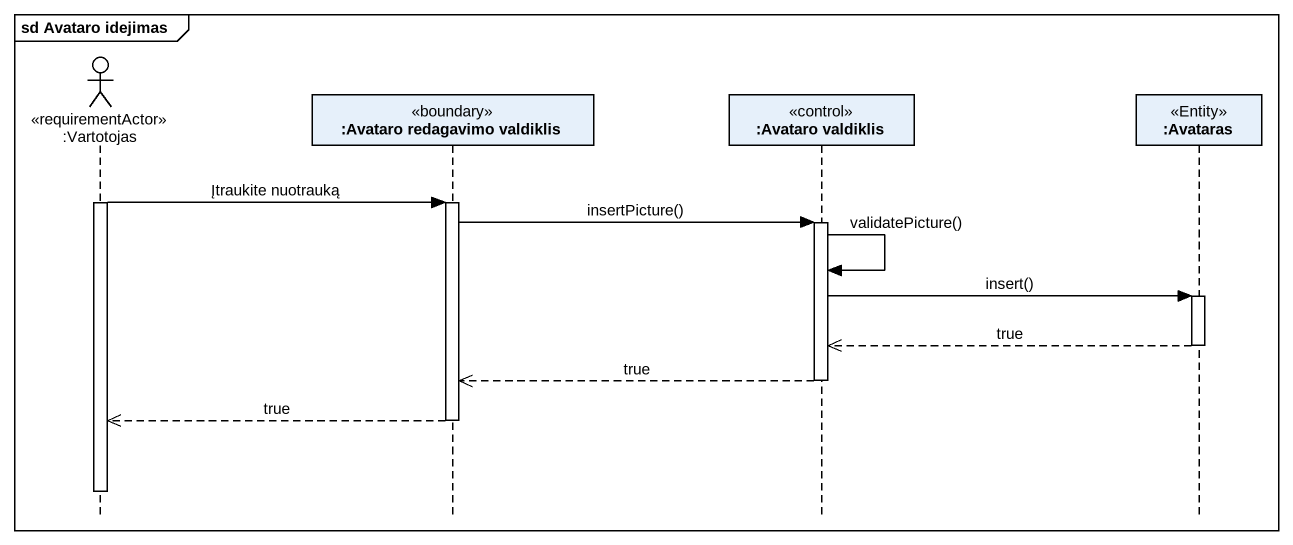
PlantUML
@startuml
mainframe sd Avataro idejimas
hide footbox
actor ":Vartotojas" as Vartotojas <<requirementActor>>
participant ":Avataro redagavimo valdiklis" as Avataro_redagavimo_valdiklis <<boundary>>
participant ":Avataro valdiklis" as Avataro_valdiklis <<control>>
participant ":Avataras" as Avataras <<Entity>>

activate Vartotojas
Vartotojas -> Avataro_redagavimo_valdiklis : Įtraukite nuotrauką
activate Avataro_redagavimo_valdiklis
Avataro_redagavimo_valdiklis -> Avataro_valdiklis : insertPicture()
activate Avataro_valdiklis
Avataro_valdiklis -> Avataro_valdiklis : validatePicture()
Avataro_valdiklis -> Avataras : insert()
activate Avataras
Avataras -->> Avataro_valdiklis : true
deactivate Avataras
Avataro_valdiklis -->> Avataro_redagavimo_valdiklis : true
deactivate Avataro_valdiklis
Avataro_redagavimo_valdiklis -->> Vartotojas : true
deactivate Avataro_redagavimo_valdiklis
deactivate Vartotojas
@enduml
